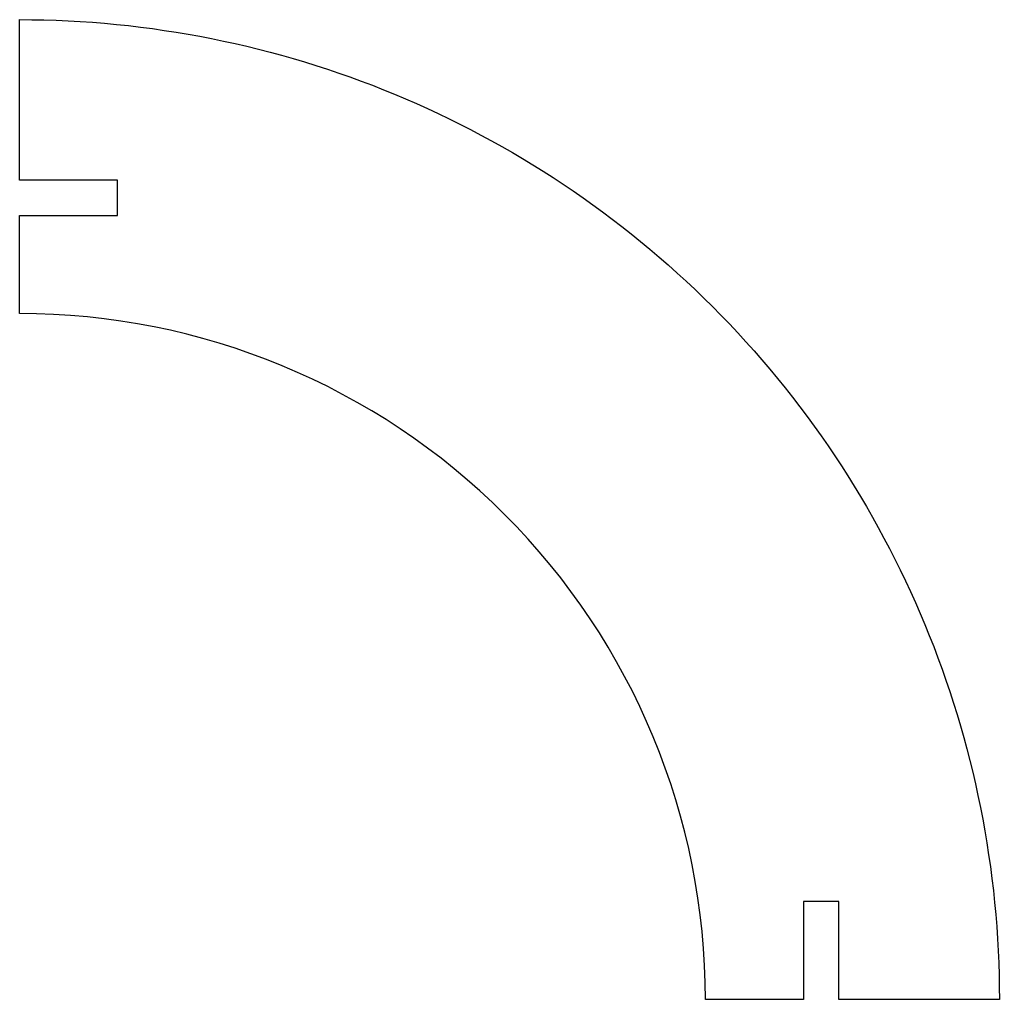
# Model space of a CAD drawing. Header units: millimetres. Extents: x 0 to 50, y 0 to 50.
import ezdxf

# ---------------------------------------------------------------- set-up
doc = ezdxf.new("R2010")
doc.units = ezdxf.units.MM
doc.layers.get('0').update_dxf_attribs({"linetype": 'CONTINUOUS'})

msp = doc.modelspace()

# ---------------------------------------------------------------- linework, layer by layer
msp.add_lwpolyline([(0, 50, -0.414214), (50, 0), (41.8, 0), (41.8, 5), (40, 5), (40, 0), (35, 0, 0.414214), (0, 35), (0, 40), (5, 40), (5, 41.8), (0, 41.8)], format="xyb", close=True)

doc.saveas('drawing.dxf')
